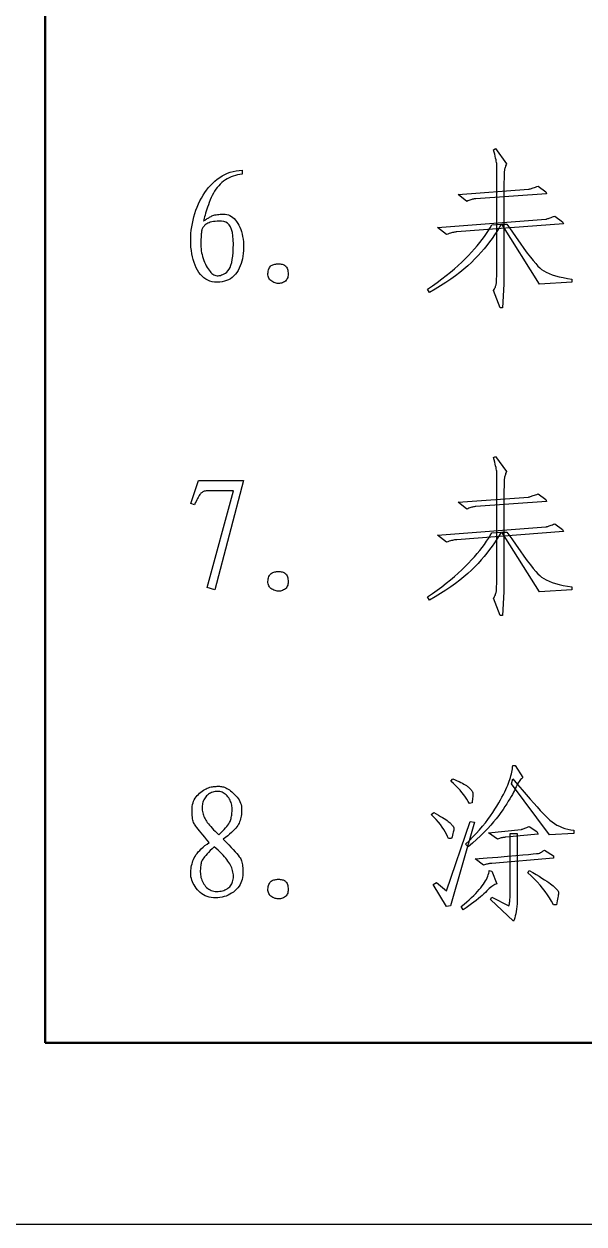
# Model space of a CAD drawing. Extents: x 0 to 420, y 0 to 297.
# Drawn here: x 24.42 to 39.89, y 0 to 33.14 of the extents above; entities that cross this region are included whole.
import ezdxf

# ---------------------------------------------------------------- set-up
doc = ezdxf.new("R2010")
doc.units = 0

msp = doc.modelspace()

# ---------------------------------------------------------------- linework, layer by layer
at = {"color": 7, "lineweight": 50}
for p in [(25, 292), (415, 5)]:
    msp.add_line(p, (25, 5), dxfattribs=at)
at = {"color": 7, "lineweight": 25}
msp.add_line((0, 0), (420, 0), dxfattribs=at)
for points in [[(37.472, 26.002), (37.474, 26.036), (37.475, 26.098), (37.477, 26.189), (37.478, 26.309), (37.479, 26.457), (37.48, 26.634), (37.48, 26.84), (37.481, 27.074), (37.481, 27.337), (37.481, 27.628), (37.481, 27.92), (37.481, 28.182), (37.481, 28.416), (37.481, 28.621), (37.481, 28.797), (37.481, 28.944), (37.481, 29.063), (37.481, 29.153), (37.481, 29.213), (37.481, 29.245), (37.48, 29.265), (37.478, 29.29), (37.473, 29.32), (37.467, 29.355), (37.459, 29.395), (37.449, 29.439), (37.438, 29.489), (37.425, 29.544), (37.41, 29.603), (37.393, 29.667), (37.446, 29.702), (37.745, 29.281), (37.735, 29.253), (37.725, 29.226), (37.717, 29.201), (37.71, 29.177), (37.703, 29.153), (37.697, 29.131), (37.692, 29.11), (37.689, 29.089), (37.685, 29.07), (37.683, 29.052), (37.682, 29.005), (37.68, 28.9), (37.679, 28.737), (37.678, 28.515), (37.677, 28.235), (37.676, 27.896), (37.675, 27.499), (37.675, 27.044), (37.675, 26.53), (37.674, 25.958), (37.639, 25.308), (37.569, 25.308), (37.393, 25.783), (37.407, 25.807), (37.419, 25.831), (37.43, 25.854), (37.44, 25.877), (37.448, 25.899), (37.455, 25.921), (37.462, 25.942), (37.466, 25.963), (37.47, 25.983)], [(30.327, 27.637), (30.357, 27.584), (30.384, 27.529), (30.407, 27.47), (30.428, 27.408), (30.445, 27.343), (30.46, 27.274), (30.471, 27.203), (30.479, 27.128), (30.483, 27.05), (30.485, 26.969), (30.483, 26.888), (30.478, 26.809), (30.468, 26.734), (30.455, 26.661), (30.439, 26.591), (30.419, 26.524), (30.395, 26.46), (30.367, 26.398), (30.336, 26.339), (30.3, 26.284), (30.262, 26.232), (30.22, 26.185), (30.174, 26.145), (30.125, 26.109), (30.072, 26.079), (30.016, 26.055), (29.956, 26.036), (29.893, 26.022), (29.826, 26.014), (29.756, 26.011), (29.685, 26.014), (29.618, 26.024), (29.555, 26.041), (29.495, 26.064), (29.439, 26.095), (29.386, 26.131), (29.337, 26.175), (29.291, 26.225), (29.249, 26.282), (29.211, 26.345), (29.176, 26.413), (29.144, 26.485), (29.116, 26.559), (29.092, 26.636), (29.072, 26.716), (29.056, 26.8), (29.043, 26.886), (29.033, 26.975), (29.028, 27.067), (29.026, 27.162), (29.028, 27.259), (29.033, 27.354), (29.042, 27.448), (29.054, 27.542), (29.07, 27.635), (29.089, 27.727), (29.112, 27.818), (29.139, 27.908), (29.168, 27.997), (29.202, 28.085), (29.238, 28.172), (29.278, 28.255), (29.32, 28.335), (29.365, 28.412), (29.413, 28.485), (29.463, 28.556), (29.517, 28.623), (29.573, 28.687), (29.632, 28.748), (29.694, 28.806), (29.759, 28.86), (29.825, 28.908), (29.895, 28.951), (29.967, 28.989), (30.041, 29.021), (30.118, 29.049), (30.197, 29.071), (30.279, 29.087), (30.363, 29.099), (30.45, 29.105), (30.45, 28.999), (30.384, 28.991), (30.32, 28.979), (30.259, 28.963), (30.2, 28.944), (30.142, 28.922), (30.087, 28.897), (30.034, 28.868), (29.983, 28.836), (29.934, 28.801), (29.887, 28.762), (29.843, 28.72), (29.8, 28.676), (29.76, 28.628), (29.721, 28.578), (29.685, 28.525), (29.651, 28.469), (29.619, 28.41), (29.589, 28.349), (29.561, 28.284), (29.536, 28.217), (29.512, 28.15), (29.49, 28.087), (29.47, 28.026), (29.451, 27.97), (29.435, 27.916), (29.42, 27.866), (29.407, 27.819), (29.395, 27.776), (29.386, 27.735), (29.378, 27.699), (29.399, 27.713), (29.42, 27.726), (29.441, 27.74), (29.462, 27.753), (29.483, 27.767), (29.504, 27.78), (29.525, 27.793), (29.546, 27.805), (29.567, 27.818), (29.589, 27.83), (29.611, 27.842), (29.636, 27.853), (29.664, 27.862), (29.694, 27.87), (29.727, 27.877), (29.763, 27.882), (29.801, 27.886), (29.842, 27.889), (29.885, 27.891), (29.931, 27.892), (29.978, 27.889), (30.023, 27.882), (30.067, 27.869), (30.108, 27.851), (30.149, 27.828), (30.188, 27.8), (30.225, 27.767), (30.26, 27.729), (30.294, 27.685)], [(36.655, 28.243), (36.409, 28.437), (38.36, 28.577), (38.375, 28.581), (38.393, 28.587), (38.413, 28.593), (38.436, 28.6), (38.461, 28.608), (38.489, 28.618), (38.519, 28.628), (38.551, 28.639), (38.586, 28.652), (38.624, 28.665), (38.835, 28.507), (38.852, 28.454), (36.901, 28.314), (36.88, 28.313), (36.857, 28.311), (36.835, 28.307), (36.811, 28.303), (36.787, 28.296), (36.762, 28.288), (36.736, 28.279), (36.71, 28.269), (36.683, 28.257)], [(29.307, 27.048), (29.309, 26.992), (29.312, 26.937), (29.318, 26.882), (29.327, 26.827), (29.338, 26.773), (29.352, 26.72), (29.368, 26.667), (29.386, 26.615), (29.407, 26.563), (29.43, 26.512), (29.455, 26.463), (29.48, 26.418), (29.506, 26.377), (29.532, 26.34), (29.558, 26.308), (29.584, 26.279), (29.611, 26.254), (29.638, 26.234), (29.666, 26.217), (29.694, 26.204), (29.723, 26.196), (29.752, 26.191), (29.782, 26.19), (29.814, 26.193), (29.846, 26.2), (29.879, 26.211), (29.912, 26.225), (29.947, 26.244), (29.983, 26.266), (30.019, 26.292), (30.054, 26.325), (30.086, 26.368), (30.113, 26.421), (30.137, 26.484), (30.158, 26.556), (30.174, 26.638), (30.187, 26.73), (30.196, 26.832), (30.202, 26.944), (30.204, 27.066), (30.201, 27.186), (30.191, 27.294), (30.175, 27.388), (30.152, 27.471), (30.122, 27.54), (30.087, 27.597), (30.044, 27.642), (29.996, 27.673), (29.94, 27.692), (29.879, 27.699), (29.816, 27.698), (29.757, 27.695), (29.703, 27.691), (29.654, 27.684), (29.608, 27.677), (29.567, 27.667), (29.531, 27.655), (29.499, 27.642), (29.471, 27.627), (29.448, 27.611), (29.428, 27.593), (29.409, 27.575), (29.393, 27.557), (29.378, 27.539), (29.364, 27.521), (29.353, 27.502), (29.343, 27.483), (29.335, 27.464), (29.329, 27.445), (29.325, 27.426), (29.322, 27.405), (29.319, 27.38), (29.316, 27.351), (29.314, 27.319), (29.312, 27.283), (29.31, 27.244), (29.309, 27.2), (29.308, 27.153), (29.307, 27.103)], [(37.604, 27.611), (37.546, 27.512), (37.485, 27.415), (37.42, 27.318), (37.352, 27.221), (37.281, 27.125), (37.207, 27.03), (37.129, 26.935), (37.047, 26.84), (36.963, 26.746), (36.875, 26.653), (36.781, 26.56), (36.681, 26.467), (36.573, 26.374), (36.458, 26.281), (36.336, 26.189), (36.207, 26.097), (36.071, 26.005), (35.927, 25.913), (35.776, 25.821), (35.618, 25.73), (35.565, 25.818), (35.703, 25.912), (35.835, 26.007), (35.962, 26.101), (36.084, 26.195), (36.2, 26.288), (36.311, 26.381), (36.416, 26.474), (36.516, 26.566), (36.61, 26.658), (36.699, 26.749), (36.783, 26.84), (36.862, 26.929), (36.938, 27.017), (37.008, 27.104), (37.075, 27.189), (37.137, 27.272), (37.194, 27.355), (37.247, 27.436), (37.296, 27.515), (37.34, 27.593)], [(39.081, 27.839), (39.292, 27.681), (39.327, 27.628), (36.374, 27.4), (36.355, 27.399), (36.334, 27.397), (36.311, 27.393), (36.287, 27.388), (36.259, 27.382), (36.23, 27.374), (36.199, 27.365), (36.166, 27.355), (36.13, 27.343), (36.092, 27.329), (35.846, 27.523), (38.835, 27.751), (38.85, 27.755), (38.867, 27.76), (38.886, 27.767), (38.908, 27.774), (38.931, 27.782), (38.957, 27.791), (38.985, 27.802), (39.015, 27.813), (39.047, 27.826)], [(37.762, 27.611), (37.892, 27.421), (38.012, 27.247), (38.124, 27.089), (38.228, 26.945), (38.323, 26.817), (38.409, 26.705), (38.486, 26.607), (38.555, 26.525), (38.616, 26.458), (38.668, 26.407), (38.719, 26.364), (38.779, 26.324), (38.847, 26.287), (38.924, 26.252), (39.008, 26.22), (39.101, 26.19), (39.202, 26.164), (39.312, 26.139), (39.429, 26.118), (39.555, 26.099), (39.555, 26.011), (38.659, 25.958), (37.622, 27.611)], [(31.592, 26.011), (31.564, 25.998), (31.535, 25.989), (31.506, 25.982), (31.477, 25.979), (31.447, 25.978), (31.417, 25.98), (31.387, 25.986), (31.356, 25.994), (31.325, 26.006), (31.294, 26.02), (31.264, 26.037), (31.238, 26.056), (31.215, 26.077), (31.197, 26.1), (31.182, 26.125), (31.17, 26.153), (31.163, 26.182), (31.159, 26.214), (31.158, 26.248), (31.162, 26.284), (31.168, 26.319), (31.177, 26.351), (31.187, 26.381), (31.2, 26.407), (31.215, 26.431), (31.231, 26.451), (31.25, 26.469), (31.271, 26.483), (31.295, 26.495), (31.32, 26.503), (31.346, 26.51), (31.372, 26.514), (31.398, 26.518), (31.424, 26.52), (31.45, 26.521), (31.475, 26.52), (31.5, 26.518), (31.525, 26.514), (31.55, 26.51), (31.575, 26.503), (31.598, 26.495), (31.62, 26.483), (31.639, 26.468), (31.656, 26.45), (31.672, 26.429), (31.685, 26.404), (31.695, 26.376), (31.704, 26.346), (31.711, 26.312), (31.715, 26.275), (31.717, 26.237), (31.716, 26.202), (31.712, 26.17), (31.704, 26.14), (31.694, 26.112), (31.68, 26.087), (31.663, 26.064), (31.642, 26.044), (31.619, 26.026)], [(37.472, 17.502), (37.474, 17.536), (37.475, 17.598), (37.477, 17.689), (37.478, 17.809), (37.479, 17.957), (37.48, 18.134), (37.48, 18.34), (37.481, 18.574), (37.481, 18.837), (37.481, 19.128), (37.481, 19.42), (37.481, 19.682), (37.481, 19.916), (37.481, 20.121), (37.481, 20.297), (37.481, 20.444), (37.481, 20.563), (37.481, 20.653), (37.481, 20.713), (37.481, 20.745), (37.48, 20.765), (37.478, 20.79), (37.473, 20.82), (37.467, 20.855), (37.459, 20.895), (37.449, 20.939), (37.438, 20.989), (37.425, 21.044), (37.41, 21.103), (37.393, 21.167), (37.446, 21.202), (37.745, 20.781), (37.735, 20.753), (37.725, 20.726), (37.717, 20.701), (37.71, 20.677), (37.703, 20.653), (37.697, 20.631), (37.692, 20.61), (37.689, 20.589), (37.685, 20.57), (37.683, 20.552), (37.682, 20.505), (37.68, 20.4), (37.679, 20.237), (37.678, 20.015), (37.677, 19.735), (37.676, 19.396), (37.675, 18.999), (37.675, 18.544), (37.675, 18.03), (37.674, 17.458), (37.639, 16.808), (37.569, 16.808), (37.393, 17.283), (37.407, 17.307), (37.419, 17.331), (37.43, 17.354), (37.44, 17.377), (37.448, 17.399), (37.455, 17.421), (37.462, 17.442), (37.466, 17.463), (37.47, 17.483)], [(29.536, 20.253), (29.505, 20.253), (29.476, 20.25), (29.449, 20.247), (29.423, 20.242), (29.4, 20.236), (29.378, 20.228), (29.357, 20.219), (29.339, 20.208), (29.322, 20.196), (29.307, 20.183), (29.293, 20.167), (29.278, 20.148), (29.262, 20.125), (29.245, 20.099), (29.228, 20.069), (29.21, 20.035), (29.192, 19.998), (29.172, 19.958), (29.152, 19.914), (29.132, 19.867), (29.026, 19.902), (29.237, 20.534), (30.485, 20.534), (29.694, 17.511), (29.483, 17.581), (30.204, 20.253)], [(36.655, 19.743), (36.409, 19.937), (38.36, 20.077), (38.375, 20.081), (38.393, 20.087), (38.413, 20.093), (38.436, 20.1), (38.461, 20.108), (38.489, 20.118), (38.519, 20.128), (38.551, 20.139), (38.586, 20.152), (38.624, 20.165), (38.835, 20.007), (38.852, 19.954), (36.901, 19.814), (36.88, 19.813), (36.857, 19.811), (36.835, 19.807), (36.811, 19.803), (36.787, 19.796), (36.762, 19.788), (36.736, 19.779), (36.71, 19.769), (36.683, 19.757)], [(39.081, 19.339), (39.292, 19.181), (39.327, 19.128), (36.374, 18.9), (36.355, 18.899), (36.334, 18.897), (36.311, 18.893), (36.287, 18.888), (36.259, 18.882), (36.23, 18.874), (36.199, 18.865), (36.166, 18.855), (36.13, 18.843), (36.092, 18.829), (35.846, 19.023), (38.835, 19.251), (38.85, 19.255), (38.867, 19.26), (38.886, 19.267), (38.908, 19.274), (38.931, 19.282), (38.957, 19.291), (38.985, 19.302), (39.015, 19.313), (39.047, 19.326)], [(37.604, 19.111), (37.546, 19.012), (37.485, 18.915), (37.42, 18.818), (37.352, 18.721), (37.281, 18.625), (37.207, 18.53), (37.129, 18.435), (37.047, 18.34), (36.963, 18.246), (36.875, 18.153), (36.781, 18.06), (36.681, 17.967), (36.573, 17.874), (36.458, 17.781), (36.336, 17.689), (36.207, 17.597), (36.071, 17.505), (35.927, 17.413), (35.776, 17.321), (35.618, 17.23), (35.565, 17.318), (35.703, 17.412), (35.835, 17.507), (35.962, 17.601), (36.084, 17.695), (36.2, 17.788), (36.311, 17.881), (36.416, 17.974), (36.516, 18.066), (36.61, 18.158), (36.699, 18.249), (36.783, 18.34), (36.862, 18.429), (36.938, 18.517), (37.008, 18.604), (37.075, 18.689), (37.137, 18.772), (37.194, 18.855), (37.247, 18.936), (37.296, 19.015), (37.34, 19.093)], [(37.762, 19.111), (37.892, 18.921), (38.012, 18.747), (38.124, 18.589), (38.228, 18.445), (38.323, 18.317), (38.409, 18.205), (38.486, 18.107), (38.555, 18.025), (38.616, 17.958), (38.668, 17.907), (38.719, 17.864), (38.779, 17.824), (38.847, 17.787), (38.924, 17.752), (39.008, 17.72), (39.101, 17.69), (39.202, 17.664), (39.312, 17.639), (39.429, 17.618), (39.555, 17.599), (39.555, 17.511), (38.659, 17.458), (37.622, 19.111)], [(31.592, 17.511), (31.564, 17.498), (31.535, 17.489), (31.506, 17.482), (31.477, 17.479), (31.447, 17.478), (31.417, 17.48), (31.387, 17.486), (31.356, 17.494), (31.325, 17.506), (31.294, 17.52), (31.264, 17.537), (31.238, 17.556), (31.215, 17.577), (31.197, 17.6), (31.182, 17.625), (31.17, 17.653), (31.163, 17.682), (31.159, 17.714), (31.158, 17.748), (31.162, 17.784), (31.168, 17.819), (31.177, 17.851), (31.187, 17.881), (31.2, 17.907), (31.215, 17.931), (31.231, 17.951), (31.25, 17.969), (31.271, 17.983), (31.295, 17.995), (31.32, 18.003), (31.346, 18.01), (31.372, 18.014), (31.398, 18.018), (31.424, 18.02), (31.45, 18.021), (31.475, 18.02), (31.5, 18.018), (31.525, 18.014), (31.55, 18.01), (31.575, 18.003), (31.598, 17.995), (31.62, 17.983), (31.639, 17.968), (31.656, 17.95), (31.672, 17.929), (31.685, 17.904), (31.695, 17.876), (31.704, 17.846), (31.711, 17.812), (31.715, 17.775), (31.717, 17.737), (31.716, 17.702), (31.712, 17.67), (31.704, 17.64), (31.694, 17.612), (31.68, 17.587), (31.663, 17.564), (31.642, 17.544), (31.619, 17.526)], [(36.62, 10.488), (36.723, 10.589), (36.821, 10.689), (36.914, 10.789), (37.002, 10.887), (37.086, 10.984), (37.164, 11.08), (37.237, 11.175), (37.306, 11.269), (37.37, 11.362), (37.428, 11.454), (37.483, 11.544), (37.533, 11.629), (37.581, 11.711), (37.624, 11.789), (37.663, 11.863), (37.699, 11.933), (37.732, 11.999), (37.76, 12.062), (37.785, 12.12), (37.806, 12.175), (37.825, 12.227), (37.842, 12.279), (37.857, 12.33), (37.871, 12.38), (37.883, 12.43), (37.894, 12.479), (37.903, 12.527), (37.91, 12.574), (37.916, 12.621), (37.921, 12.667), (37.991, 12.667), (38.202, 12.333), (38.181, 12.318), (38.16, 12.299), (38.139, 12.276), (38.117, 12.25), (38.096, 12.221), (38.075, 12.189), (38.054, 12.153), (38.033, 12.114), (38.012, 12.071), (37.991, 12.026), (37.968, 11.976), (37.941, 11.923), (37.911, 11.867), (37.877, 11.806), (37.839, 11.742), (37.798, 11.674), (37.753, 11.603), (37.704, 11.528), (37.652, 11.449), (37.595, 11.367), (37.534, 11.281), (37.466, 11.194), (37.392, 11.104), (37.311, 11.012), (37.224, 10.918), (37.13, 10.822), (37.03, 10.724), (36.923, 10.624), (36.81, 10.522), (36.69, 10.417)], [(36.215, 12.228), (36.268, 12.298), (36.329, 12.271), (36.386, 12.244), (36.439, 12.219), (36.488, 12.194), (36.532, 12.171), (36.572, 12.148), (36.608, 12.127), (36.639, 12.107), (36.667, 12.088), (36.69, 12.07), (36.71, 12.052), (36.729, 12.036), (36.745, 12.02), (36.76, 12.005), (36.774, 11.991), (36.785, 11.977), (36.795, 11.964), (36.803, 11.952), (36.809, 11.94), (36.813, 11.929), (36.816, 11.917), (36.818, 11.9), (36.819, 11.88), (36.819, 11.856), (36.818, 11.828), (36.815, 11.796), (36.812, 11.76), (36.808, 11.721), (36.802, 11.677), (36.796, 11.63), (36.725, 11.613), (36.692, 11.673), (36.654, 11.733), (36.613, 11.793), (36.568, 11.854), (36.519, 11.916), (36.466, 11.978), (36.409, 12.04), (36.348, 12.102), (36.284, 12.165)], [(39.608, 10.874), (39.608, 10.786), (38.94, 10.751), (37.885, 12.158), (37.921, 12.298), (38.054, 12.142), (38.179, 11.996), (38.296, 11.86), (38.404, 11.736), (38.505, 11.621), (38.598, 11.518), (38.682, 11.425), (38.759, 11.342), (38.827, 11.27), (38.887, 11.208), (38.945, 11.154), (39.006, 11.105), (39.07, 11.06), (39.138, 11.02), (39.208, 10.984), (39.282, 10.953), (39.359, 10.927), (39.439, 10.905), (39.522, 10.887)], [(29.923, 10.628), (30.003, 10.547), (30.077, 10.471), (30.143, 10.402), (30.202, 10.339), (30.254, 10.281), (30.299, 10.23), (30.337, 10.184), (30.367, 10.144), (30.39, 10.111), (30.406, 10.083), (30.418, 10.057), (30.428, 10.028), (30.437, 9.995), (30.445, 9.96), (30.452, 9.921), (30.458, 9.879), (30.462, 9.834), (30.465, 9.785), (30.467, 9.734), (30.467, 9.679), (30.465, 9.624), (30.459, 9.57), (30.448, 9.518), (30.432, 9.468), (30.413, 9.42), (30.388, 9.373), (30.36, 9.328), (30.327, 9.285), (30.289, 9.244), (30.248, 9.204), (30.203, 9.168), (30.156, 9.135), (30.107, 9.106), (30.056, 9.081), (30.004, 9.059), (29.949, 9.042), (29.893, 9.028), (29.834, 9.019), (29.774, 9.013), (29.712, 9.011), (29.65, 9.013), (29.59, 9.02), (29.534, 9.031), (29.48, 9.046), (29.428, 9.066), (29.379, 9.09), (29.333, 9.119), (29.29, 9.152), (29.249, 9.189), (29.211, 9.231), (29.176, 9.275), (29.144, 9.319), (29.116, 9.363), (29.092, 9.408), (29.072, 9.453), (29.056, 9.498), (29.043, 9.543), (29.033, 9.588), (29.028, 9.633), (29.026, 9.679), (29.027, 9.724), (29.03, 9.769), (29.035, 9.814), (29.042, 9.858), (29.05, 9.901), (29.061, 9.944), (29.073, 9.986), (29.088, 10.028), (29.104, 10.069), (29.123, 10.11), (29.144, 10.15), (29.17, 10.192), (29.2, 10.233), (29.235, 10.276), (29.274, 10.318), (29.318, 10.362), (29.366, 10.406), (29.418, 10.45), (29.475, 10.495), (29.536, 10.54), (29.472, 10.615), (29.413, 10.684), (29.359, 10.748), (29.311, 10.806), (29.268, 10.859), (29.23, 10.906), (29.197, 10.948), (29.17, 10.985), (29.148, 11.016), (29.132, 11.041), (29.118, 11.066), (29.106, 11.093), (29.096, 11.124), (29.087, 11.158), (29.079, 11.195), (29.072, 11.235), (29.068, 11.279), (29.064, 11.325), (29.062, 11.375), (29.061, 11.428), (29.063, 11.481), (29.068, 11.533), (29.077, 11.582), (29.089, 11.629), (29.105, 11.674), (29.124, 11.717), (29.147, 11.758), (29.174, 11.796), (29.204, 11.833), (29.237, 11.867), (29.272, 11.9), (29.307, 11.929), (29.342, 11.956), (29.378, 11.98), (29.413, 12.002), (29.448, 12.02), (29.483, 12.037), (29.518, 12.05), (29.553, 12.061), (29.589, 12.07), (29.623, 12.076), (29.657, 12.081), (29.691, 12.085), (29.724, 12.088), (29.756, 12.089), (29.787, 12.09), (29.817, 12.089), (29.847, 12.087), (29.876, 12.083), (29.905, 12.078), (29.934, 12.072), (29.963, 12.062), (29.994, 12.048), (30.026, 12.032), (30.059, 12.013), (30.093, 11.99), (30.128, 11.964), (30.164, 11.935), (30.201, 11.903), (30.239, 11.867), (30.276, 11.83), (30.309, 11.792), (30.338, 11.752), (30.363, 11.711), (30.384, 11.67), (30.401, 11.627), (30.415, 11.583), (30.425, 11.538), (30.43, 11.493), (30.432, 11.446), (30.431, 11.399), (30.429, 11.354), (30.424, 11.31), (30.418, 11.267), (30.41, 11.226), (30.401, 11.186), (30.389, 11.148), (30.376, 11.111), (30.361, 11.075), (30.344, 11.041), (30.324, 11.007), (30.299, 10.971), (30.27, 10.934), (30.235, 10.895), (30.195, 10.855), (30.15, 10.812), (30.101, 10.769), (30.046, 10.724), (29.987, 10.677)], [(29.799, 10.751), (29.853, 10.803), (29.902, 10.851), (29.947, 10.898), (29.987, 10.941), (30.021, 10.982), (30.052, 11.02), (30.077, 11.056), (30.098, 11.089), (30.114, 11.119), (30.125, 11.147), (30.133, 11.174), (30.14, 11.202), (30.147, 11.231), (30.153, 11.261), (30.158, 11.292), (30.162, 11.324), (30.165, 11.357), (30.167, 11.391), (30.168, 11.427), (30.169, 11.463), (30.167, 11.5), (30.164, 11.536), (30.158, 11.571), (30.15, 11.605), (30.14, 11.639), (30.127, 11.672), (30.113, 11.704), (30.095, 11.736), (30.076, 11.767), (30.054, 11.797), (30.031, 11.826), (30.006, 11.851), (29.98, 11.873), (29.953, 11.893), (29.925, 11.909), (29.895, 11.923), (29.864, 11.933), (29.832, 11.941), (29.799, 11.945), (29.764, 11.947), (29.73, 11.945), (29.696, 11.942), (29.664, 11.936), (29.632, 11.927), (29.602, 11.916), (29.572, 11.902), (29.544, 11.886), (29.517, 11.868), (29.491, 11.847), (29.465, 11.824), (29.442, 11.798), (29.421, 11.772), (29.403, 11.743), (29.387, 11.714), (29.373, 11.683), (29.362, 11.651), (29.354, 11.617), (29.347, 11.582), (29.344, 11.545), (29.342, 11.507), (29.343, 11.469), (29.346, 11.431), (29.351, 11.394), (29.358, 11.358), (29.367, 11.323), (29.377, 11.288), (29.39, 11.254), (29.404, 11.22), (29.421, 11.188), (29.439, 11.156), (29.46, 11.123), (29.484, 11.089), (29.512, 11.053), (29.543, 11.015), (29.578, 10.975), (29.615, 10.934), (29.656, 10.891), (29.701, 10.846), (29.748, 10.8)], [(36.145, 10.646), (36.121, 10.706), (36.092, 10.768), (36.058, 10.831), (36.019, 10.896), (35.974, 10.962), (35.924, 11.03), (35.868, 11.099), (35.808, 11.169), (35.742, 11.241), (35.671, 11.314), (35.741, 11.367), (35.809, 11.329), (35.871, 11.293), (35.929, 11.259), (35.981, 11.227), (36.029, 11.197), (36.071, 11.169), (36.108, 11.143), (36.14, 11.119), (36.167, 11.097), (36.189, 11.076), (36.208, 11.058), (36.224, 11.04), (36.239, 11.024), (36.252, 11.009), (36.264, 10.995), (36.273, 10.983), (36.281, 10.971), (36.288, 10.961), (36.292, 10.952), (36.295, 10.945), (36.296, 10.935), (36.295, 10.921), (36.293, 10.903), (36.289, 10.88), (36.284, 10.852), (36.277, 10.82), (36.268, 10.783), (36.258, 10.742), (36.246, 10.696), (36.233, 10.646)], [(36.092, 9.204), (36.743, 11.12), (36.866, 11.103), (36.198, 8.783), (36.092, 8.765), (35.723, 9.38), (35.811, 9.433)], [(38.378, 10.98), (38.589, 10.839), (38.624, 10.769), (37.727, 10.681), (37.709, 10.68), (37.69, 10.679), (37.67, 10.676), (37.648, 10.673), (37.626, 10.668), (37.603, 10.662), (37.578, 10.655), (37.553, 10.647), (37.526, 10.638), (37.499, 10.628), (37.253, 10.804), (38.149, 10.892), (38.161, 10.896), (38.175, 10.901), (38.192, 10.907), (38.211, 10.914), (38.233, 10.923), (38.257, 10.932), (38.283, 10.942), (38.312, 10.954), (38.344, 10.966)], [(37.815, 8.783), (37.822, 8.814), (37.828, 8.846), (37.833, 8.877), (37.838, 8.909), (37.841, 8.941), (37.845, 8.972), (37.847, 9.004), (37.849, 9.036), (37.85, 9.067), (37.85, 9.099), (37.85, 10.786), (38.044, 10.786), (38.044, 9.011), (38.043, 8.925), (38.039, 8.844), (38.034, 8.768), (38.027, 8.696), (38.017, 8.629), (38.006, 8.566), (37.992, 8.508), (37.976, 8.454), (37.958, 8.405), (37.938, 8.361), (37.305, 8.958), (37.34, 9.029)], [(29.676, 10.417), (29.619, 10.363), (29.567, 10.312), (29.52, 10.264), (29.478, 10.22), (29.441, 10.18), (29.41, 10.143), (29.383, 10.11), (29.361, 10.08), (29.345, 10.053), (29.334, 10.031), (29.325, 10.009), (29.318, 9.985), (29.311, 9.959), (29.306, 9.931), (29.301, 9.901), (29.297, 9.869), (29.294, 9.836), (29.291, 9.8), (29.29, 9.762), (29.29, 9.723), (29.291, 9.683), (29.295, 9.644), (29.301, 9.605), (29.309, 9.567), (29.32, 9.53), (29.334, 9.493), (29.35, 9.457), (29.368, 9.422), (29.389, 9.388), (29.413, 9.354), (29.438, 9.322), (29.465, 9.294), (29.494, 9.269), (29.525, 9.247), (29.558, 9.229), (29.592, 9.214), (29.628, 9.202), (29.666, 9.194), (29.705, 9.188), (29.747, 9.187), (29.788, 9.188), (29.828, 9.191), (29.865, 9.196), (29.901, 9.204), (29.936, 9.213), (29.968, 9.225), (29.999, 9.239), (30.028, 9.254), (30.055, 9.272), (30.081, 9.292), (30.104, 9.314), (30.125, 9.338), (30.143, 9.364), (30.159, 9.392), (30.173, 9.422), (30.184, 9.454), (30.193, 9.487), (30.199, 9.523), (30.203, 9.56), (30.204, 9.6), (30.203, 9.64), (30.199, 9.68), (30.193, 9.72), (30.184, 9.759), (30.173, 9.798), (30.159, 9.836), (30.143, 9.874), (30.125, 9.912), (30.104, 9.95), (30.081, 9.987), (30.055, 10.024), (30.025, 10.063), (29.993, 10.103), (29.957, 10.144), (29.918, 10.187), (29.876, 10.23), (29.831, 10.275), (29.783, 10.321), (29.731, 10.369)], [(37.34, 9.96), (37.322, 9.96), (37.303, 9.958), (37.283, 9.956), (37.262, 9.952), (37.239, 9.947), (37.216, 9.941), (37.192, 9.934), (37.166, 9.927), (37.14, 9.918), (37.112, 9.908), (36.883, 10.083), (37.214, 10.11), (37.511, 10.135), (37.774, 10.157), (38.003, 10.176), (38.197, 10.193), (38.358, 10.208), (38.484, 10.22), (38.577, 10.23), (38.635, 10.237), (38.659, 10.242), (38.667, 10.246), (38.676, 10.251), (38.686, 10.257), (38.698, 10.264), (38.712, 10.272), (38.726, 10.282), (38.743, 10.292), (38.76, 10.303), (38.779, 10.316), (38.799, 10.329), (39.046, 10.171), (39.046, 10.101)], [(37.165, 9.16), (37.124, 9.119), (37.078, 9.076), (37.028, 9.032), (36.973, 8.986), (36.914, 8.939), (36.85, 8.889), (36.782, 8.839), (36.709, 8.786), (36.632, 8.733), (36.549, 8.677), (36.497, 8.765), (36.575, 8.831), (36.649, 8.895), (36.719, 8.957), (36.784, 9.017), (36.844, 9.075), (36.9, 9.131), (36.951, 9.185), (36.997, 9.237), (37.039, 9.288), (37.077, 9.336), (37.11, 9.383), (37.141, 9.429), (37.168, 9.475), (37.192, 9.519), (37.213, 9.563), (37.231, 9.605), (37.245, 9.647), (37.257, 9.688), (37.265, 9.728), (37.27, 9.767), (37.34, 9.749), (37.481, 9.398), (37.456, 9.389), (37.429, 9.377), (37.401, 9.362), (37.371, 9.343), (37.34, 9.321), (37.308, 9.295), (37.274, 9.267), (37.239, 9.235), (37.203, 9.199)], [(38.378, 9.767), (38.476, 9.709), (38.567, 9.654), (38.651, 9.603), (38.728, 9.555), (38.797, 9.51), (38.86, 9.468), (38.915, 9.43), (38.963, 9.396), (39.003, 9.364), (39.037, 9.336), (39.065, 9.311), (39.091, 9.287), (39.113, 9.265), (39.132, 9.245), (39.149, 9.226), (39.162, 9.21), (39.173, 9.195), (39.18, 9.182), (39.185, 9.17), (39.186, 9.16), (39.186, 9.149), (39.184, 9.133), (39.181, 9.111), (39.178, 9.085), (39.173, 9.053), (39.167, 9.016), (39.16, 8.974), (39.152, 8.927), (39.143, 8.875), (39.133, 8.818), (39.046, 8.818), (38.994, 8.912), (38.939, 9.005), (38.879, 9.096), (38.815, 9.186), (38.747, 9.275), (38.674, 9.362), (38.598, 9.448), (38.517, 9.532), (38.432, 9.615), (38.342, 9.697)], [(31.592, 9.011), (31.564, 8.998), (31.535, 8.989), (31.506, 8.982), (31.477, 8.979), (31.447, 8.978), (31.417, 8.98), (31.387, 8.986), (31.356, 8.994), (31.325, 9.006), (31.294, 9.02), (31.264, 9.037), (31.238, 9.056), (31.215, 9.077), (31.197, 9.1), (31.182, 9.125), (31.17, 9.153), (31.163, 9.182), (31.159, 9.214), (31.158, 9.248), (31.162, 9.284), (31.168, 9.319), (31.177, 9.351), (31.187, 9.381), (31.2, 9.407), (31.215, 9.431), (31.231, 9.451), (31.25, 9.469), (31.271, 9.483), (31.295, 9.495), (31.32, 9.503), (31.346, 9.51), (31.372, 9.514), (31.398, 9.518), (31.424, 9.52), (31.45, 9.521), (31.475, 9.52), (31.5, 9.518), (31.525, 9.514), (31.55, 9.51), (31.575, 9.503), (31.598, 9.495), (31.62, 9.483), (31.639, 9.468), (31.656, 9.45), (31.672, 9.429), (31.685, 9.404), (31.695, 9.376), (31.704, 9.346), (31.711, 9.312), (31.715, 9.275), (31.717, 9.237), (31.716, 9.202), (31.712, 9.17), (31.704, 9.14), (31.694, 9.112), (31.68, 9.087), (31.663, 9.064), (31.642, 9.044), (31.619, 9.026)]]:
    msp.add_lwpolyline(points, close=True, dxfattribs=at)

doc.saveas('drawing.dxf')
